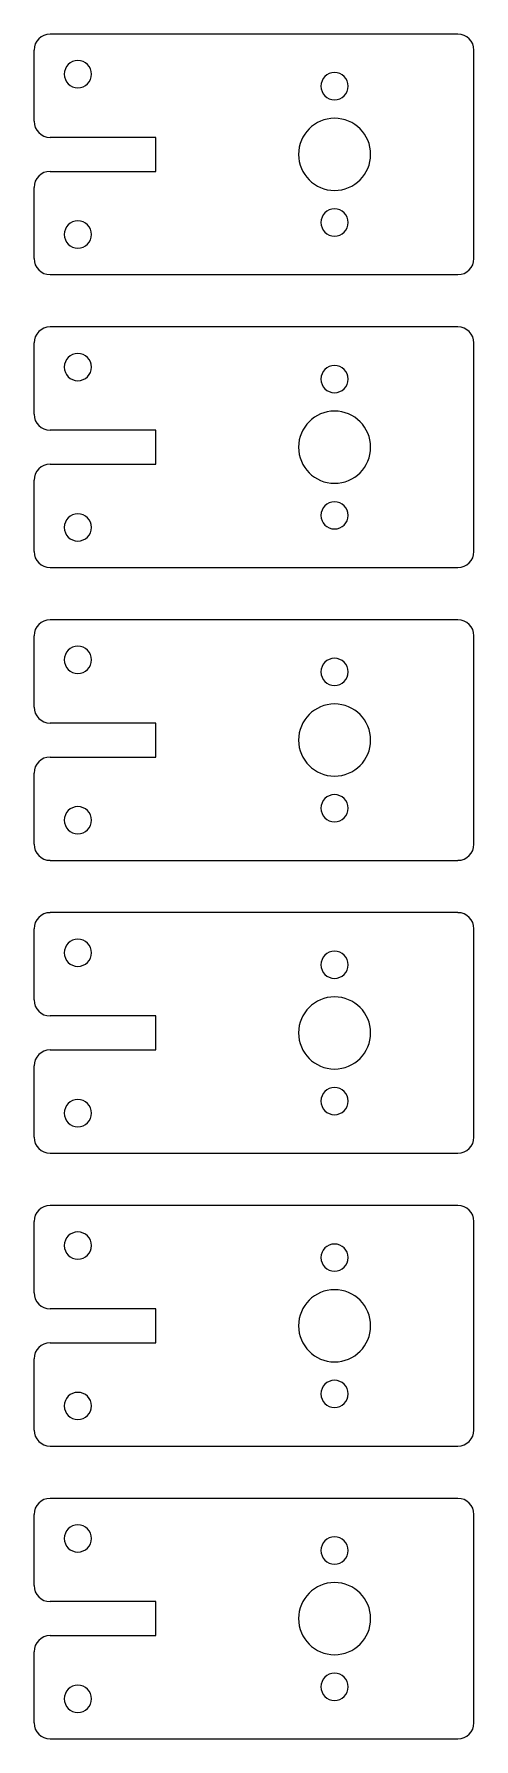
# Model space of a CAD drawing. Extents: x 1 to 3.17, y 1 to 9.37.
import ezdxf

# ---------------------------------------------------------------- set-up
doc = ezdxf.new("R2010")
doc.units = 0
doc.layers.add('5', color=7, linetype='CONTINUOUS')

msp = doc.modelspace()

# ---------------------------------------------------------------- linework, layer by layer
at = {"layer": '5', "color": 5, "linetype": 'CONTINUOUS'}
for p, q in [((1.0048, 8.9423), (1.0048, 9.2919)), ((3.0882, 9.3706), (1.0835, 9.3706)), ((3.1669, 8.2682), (3.1669, 9.2919)), ((1.6032, 8.8635), (1.0835, 8.8635)), ((1.6032, 8.6966), (1.6032, 8.8635)), ((1.0835, 8.6966), (1.6032, 8.6966)), ((1.0048, 8.2682), (1.0048, 8.6178)), ((1.0835, 8.1895), (3.0882, 8.1895)), ((3.0882, 7.9327), (1.0835, 7.9327)), ((1.0048, 7.5043), (1.0048, 7.8539)), ((3.1669, 6.8303), (3.1669, 7.8539)), ((1.6032, 7.4256), (1.0835, 7.4256)), ((1.6032, 7.2586), (1.6032, 7.4256)), ((1.0835, 7.2586), (1.6032, 7.2586)), ((1.0048, 6.8303), (1.0048, 7.1799)), ((1.0835, 6.7516), (3.0882, 6.7516)), ((3.0882, 6.4947), (1.0835, 6.4947)), ((1.0048, 6.0664), (1.0048, 6.416)), ((3.1669, 5.3924), (3.1669, 6.416)), ((1.6032, 5.9876), (1.0835, 5.9876)), ((1.6032, 5.8207), (1.6032, 5.9876)), ((1.0835, 5.8207), (1.6032, 5.8207)), ((1.0048, 5.3924), (1.0048, 5.742)), ((1.0835, 5.3136), (3.0882, 5.3136)), ((3.0882, 5.0568), (1.0835, 5.0568)), ((1.0048, 4.6284), (1.0048, 4.978)), ((3.1669, 3.9544), (3.1669, 4.978)), ((1.6032, 4.5497), (1.0835, 4.5497)), ((1.6032, 4.3828), (1.6032, 4.5497)), ((1.0835, 4.3828), (1.6032, 4.3828)), ((1.0048, 3.9544), (1.0048, 4.304)), ((1.0835, 3.8757), (3.0882, 3.8757)), ((3.0882, 3.6188), (1.0835, 3.6188)), ((1.0048, 3.1905), (1.0048, 3.5401)), ((3.1669, 2.5165), (3.1669, 3.5401)), ((1.6032, 3.1118), (1.0835, 3.1118)), ((1.6032, 2.9448), (1.6032, 3.1118)), ((1.0835, 2.9448), (1.6032, 2.9448)), ((1.0048, 2.5165), (1.0048, 2.8661)), ((1.0835, 2.4377), (3.0882, 2.4377)), ((3.0882, 2.1809), (1.0835, 2.1809)), ((1.0048, 1.7526), (1.0048, 2.1022)), ((3.1669, 1.0785), (3.1669, 2.1022)), ((1.6032, 1.6738), (1.0835, 1.6738)), ((1.6032, 1.5069), (1.6032, 1.6738)), ((1.0835, 1.5069), (1.6032, 1.5069)), ((1.0048, 1.0785), (1.0048, 1.4281)), ((1.0835, 0.9998), (3.0882, 0.9998))]:
    msp.add_line(p, q, dxfattribs=at)
for centre, radius, start, end in [((1.0835, 9.2919), 0.0787, 90, 180), ((3.0882, 9.2919), 0.0787, 0, 90), ((1.2202, 9.1738), 0.0669, 90, 270), ((1.2202, 9.1738), 0.0669, 270, 90), ((2.4819, 9.1147), 0.0669, 90, 270), ((2.4819, 9.1147), 0.0669, 270, 90), ((2.4819, 8.7801), 0.1772, 90, 270), ((2.4819, 8.7801), 0.1772, 270, 90), ((1.0835, 8.9423), 0.0787, 180, 270), ((1.0835, 8.6178), 0.0787, 90, 180), ((2.4819, 8.4454), 0.0669, 90, 270), ((2.4819, 8.4454), 0.0669, 270, 90), ((1.2202, 8.3864), 0.0669, 90, 270), ((1.2202, 8.3864), 0.0669, 270, 90), ((1.0835, 8.2682), 0.0787, 180, 270), ((3.0882, 8.2682), 0.0787, 270, 360), ((1.0835, 7.8539), 0.0787, 90, 180), ((3.0882, 7.8539), 0.0787, 0, 90), ((1.2202, 7.7358), 0.0669, 90, 270), ((1.2202, 7.7358), 0.0669, 270, 90), ((2.4819, 7.6768), 0.0669, 90, 270), ((2.4819, 7.6768), 0.0669, 270, 90), ((1.0835, 7.5043), 0.0787, 180, 270), ((2.4819, 7.3421), 0.1772, 90, 270), ((2.4819, 7.3421), 0.1772, 270, 90), ((1.0835, 7.1799), 0.0787, 90, 180), ((2.4819, 7.0075), 0.0669, 90, 270), ((2.4819, 7.0075), 0.0669, 270, 90), ((1.2202, 6.9484), 0.0669, 90, 270), ((1.2202, 6.9484), 0.0669, 270, 90), ((1.0835, 6.8303), 0.0787, 180, 270), ((3.0882, 6.8303), 0.0787, 270, 360), ((1.0835, 6.416), 0.0787, 90, 180), ((3.0882, 6.416), 0.0787, 0, 90), ((1.2202, 6.2979), 0.0669, 90, 270), ((1.2202, 6.2979), 0.0669, 270, 90), ((2.4819, 6.2388), 0.0669, 90, 270), ((2.4819, 6.2388), 0.0669, 270, 90), ((1.0835, 6.0664), 0.0787, 180, 270), ((2.4819, 5.9042), 0.1772, 90, 270), ((2.4819, 5.9042), 0.1772, 270, 90), ((1.0835, 5.742), 0.0787, 90, 180), ((2.4819, 5.5695), 0.0669, 90, 270), ((2.4819, 5.5695), 0.0669, 270, 90), ((1.2202, 5.5105), 0.0669, 90, 270), ((1.2202, 5.5105), 0.0669, 270, 90), ((1.0835, 5.3924), 0.0787, 180, 270), ((3.0882, 5.3924), 0.0787, 270, 360), ((1.0835, 4.978), 0.0787, 90, 180), ((3.0882, 4.978), 0.0787, 0, 90), ((1.2202, 4.8599), 0.0669, 90, 270), ((1.2202, 4.8599), 0.0669, 270, 90), ((2.4819, 4.8009), 0.0669, 90, 270), ((2.4819, 4.8009), 0.0669, 270, 90), ((1.0835, 4.6284), 0.0787, 180, 270), ((2.4819, 4.4662), 0.1772, 90, 270), ((2.4819, 4.4662), 0.1772, 270, 90), ((1.0835, 4.304), 0.0787, 90, 180), ((2.4819, 4.1316), 0.0669, 90, 270), ((2.4819, 4.1316), 0.0669, 270, 90), ((1.2202, 4.0725), 0.0669, 90, 270), ((1.2202, 4.0725), 0.0669, 270, 90), ((1.0835, 3.9544), 0.0787, 180, 270), ((3.0882, 3.9544), 0.0787, 270, 360), ((1.0835, 3.5401), 0.0787, 90, 180), ((3.0882, 3.5401), 0.0787, 0, 90), ((1.2202, 3.422), 0.0669, 90, 270), ((1.2202, 3.422), 0.0669, 270, 90), ((2.4819, 3.3629), 0.0669, 90, 270), ((2.4819, 3.3629), 0.0669, 270, 90), ((1.0835, 3.1905), 0.0787, 180, 270), ((2.4819, 3.0283), 0.1772, 90, 270), ((2.4819, 3.0283), 0.1772, 270, 90), ((1.0835, 2.8661), 0.0787, 90, 180), ((1.2202, 2.6346), 0.0669, 90, 270), ((1.2202, 2.6346), 0.0669, 270, 90), ((2.4819, 2.6936), 0.0669, 90, 270), ((2.4819, 2.6936), 0.0669, 270, 90), ((1.0835, 2.5165), 0.0787, 180, 270), ((3.0882, 2.5165), 0.0787, 270, 360), ((1.0835, 2.1022), 0.0787, 90, 180), ((3.0882, 2.1022), 0.0787, 0, 90), ((1.2202, 1.9841), 0.0669, 90, 270), ((1.2202, 1.9841), 0.0669, 270, 90), ((2.4819, 1.925), 0.0669, 90, 270), ((2.4819, 1.925), 0.0669, 270, 90), ((2.4819, 1.5903), 0.1772, 90, 270), ((2.4819, 1.5903), 0.1772, 270, 90), ((1.0835, 1.7526), 0.0787, 180, 270), ((1.0835, 1.4281), 0.0787, 90, 180), ((1.2202, 1.1966), 0.0669, 90, 270), ((1.2202, 1.1966), 0.0669, 270, 90), ((2.4819, 1.2557), 0.0669, 90, 270), ((2.4819, 1.2557), 0.0669, 270, 90), ((1.0835, 1.0785), 0.0787, 180, 270), ((3.0882, 1.0785), 0.0787, 270, 360)]:
    msp.add_arc(centre, radius, start, end, dxfattribs=at)

doc.saveas('drawing.dxf')
